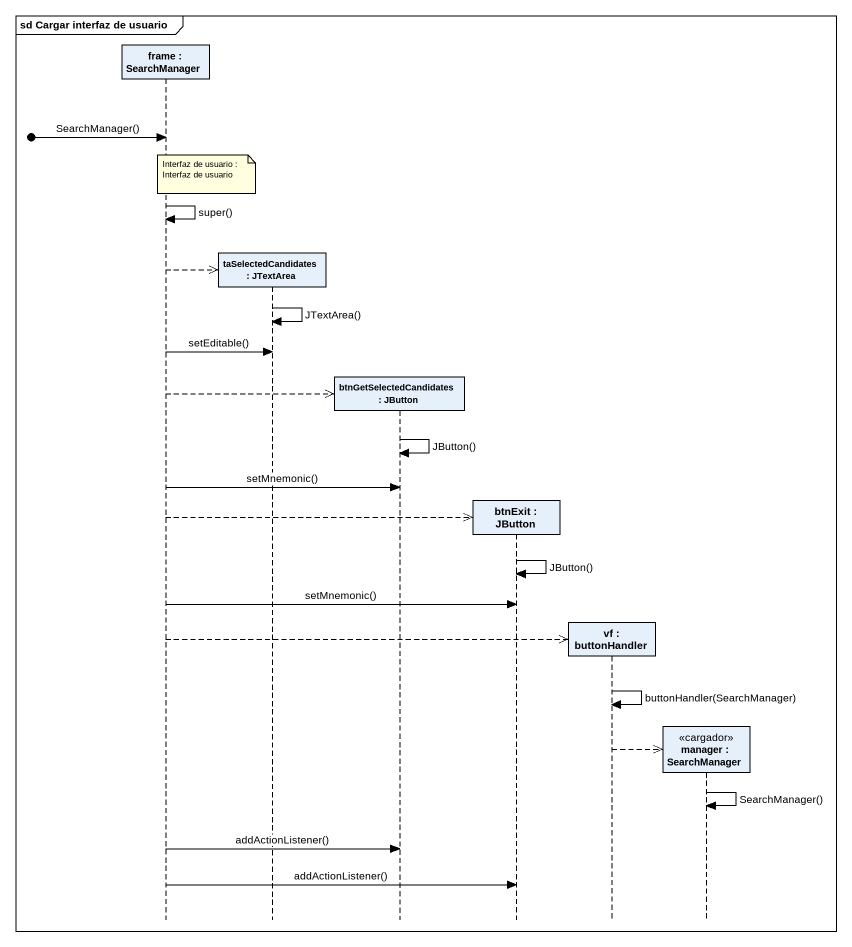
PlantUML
@startuml
mainframe sd Cargar interfaz de usuario
hide footbox
participant "frame : SearchManager" as frame_
participant "taSelectedCandidates : JTextArea" as taSelectedCandidates
participant "btnGetSelectedCandidates : JButton" as btnGetSelectedCandidates
participant "btnExit : JButton" as btnExit
participant "vf : buttonHandler" as vf
participant "manager : SearchManager" as manager <<cargador>>

[o-> frame_ : SearchManager()
note over frame_ : Interfaz de usuario : Interfaz de usuario
frame_ -> frame_ : super()
frame_ -->> taSelectedCandidates **
taSelectedCandidates -> taSelectedCandidates : JTextArea()
frame_ -> taSelectedCandidates : setEditable()
frame_ -->> btnGetSelectedCandidates **
btnGetSelectedCandidates -> btnGetSelectedCandidates : JButton()
frame_ -> btnGetSelectedCandidates : setMnemonic()
frame_ -->> btnExit **
btnExit -> btnExit : JButton()
frame_ -> btnExit : setMnemonic()
frame_ -->> vf **
vf -> vf : buttonHandler(SearchManager)
vf -->> manager **
manager -> manager : SearchManager()
frame_ -> btnGetSelectedCandidates : addActionListener()
frame_ -> btnExit : addActionListener()
@enduml
